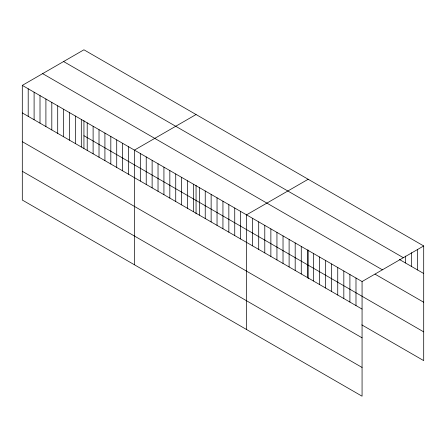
<?xml version="1.0" encoding="UTF-8"?>
<svg xmlns="http://www.w3.org/2000/svg" width="446" height="446" viewBox="0 0 446 446"><rect width="100%" height="100%" fill="white"/><g stroke="black" fill="none" stroke-linecap="round" stroke-linejoin="round"><path stroke-width="0.67" d="M22.3 85.381L362.068 281.543L362.068 396.204L22.3 200.042L22.3 85.381L83.932 49.796L423.7 245.958L423.7 360.619L361.795 324.878M196.056 114.533L134.424 150.112L134.424 264.773M308.18 179.264L246.543 214.849L246.543 329.51M362.068 281.543L423.7 245.958M63.594 61.537L403.362 257.704M399.382 259.46L423.7 273.498M42.638 73.64L382.406 269.802M375.058 274.167L423.7 302.249M83.932 135.707L423.7 331.869M22.3 112.922L362.068 309.084M22.3 141.672L362.068 337.834M22.3 171.292L362.068 367.454M417.618 249.336L417.618 269.992M411.541 252.709L411.541 266.479M405.459 256.082L405.459 262.967M355.986 278.031L355.986 305.571M349.904 274.524L349.904 302.065M343.827 271.012L343.827 298.552M337.745 267.5L337.745 295.04M331.668 263.993L331.668 291.533M325.586 260.481L325.586 288.021M319.509 256.968L319.509 284.509M313.427 253.462L313.427 281.002M308.18 250.033L308.18 278.594M307.344 249.95L307.344 277.49M301.267 246.443L301.267 273.978M295.185 242.931L295.185 270.471M289.108 239.418L289.108 266.959M283.026 235.912L283.026 263.452M276.944 232.399L276.944 259.94M270.867 228.887L270.867 256.428M264.785 225.381L264.785 252.921M258.708 221.868L258.708 249.409M252.626 218.356L252.626 245.897M240.645 211.443L240.645 238.984M234.741 208.031L234.741 235.572M228.843 204.625L228.843 232.165M222.939 201.218L222.939 228.759M217.04 197.812L217.04 225.353M211.136 194.406L211.136 221.946M205.238 191L205.238 218.54M199.334 187.593L199.334 215.134M196.056 185.302L196.056 213.857M193.436 184.187L193.436 211.727M187.532 180.775L187.532 208.315M181.633 177.369L181.633 204.909M175.73 173.962L175.73 201.503M169.831 170.556L169.831 198.096M163.927 167.15L163.927 194.69M158.029 163.743L158.029 191.284M152.125 160.337L152.125 187.877M146.227 156.931L146.227 184.466M140.323 153.519L140.323 181.059M128.52 146.706L128.52 174.247M122.622 143.3L122.622 170.84M116.718 139.893L116.718 167.434M110.82 136.487L110.82 164.028M104.916 133.081L104.916 160.621M99.018 129.674L99.018 157.209M93.114 126.263L93.114 153.803M87.215 122.856L87.215 150.397M83.932 120.571L83.932 148.485M81.311 119.45L81.311 146.99M75.413 116.044L75.413 143.584M69.509 112.637L69.509 140.178M63.611 109.231L63.611 136.771M57.707 105.825L57.707 133.365M51.808 102.418L51.808 129.953M45.905 99.006L45.905 126.547M40.006 95.6L40.006 123.141M34.102 92.194L34.102 119.734M28.204 88.787L28.204 116.328"/></g></svg>
